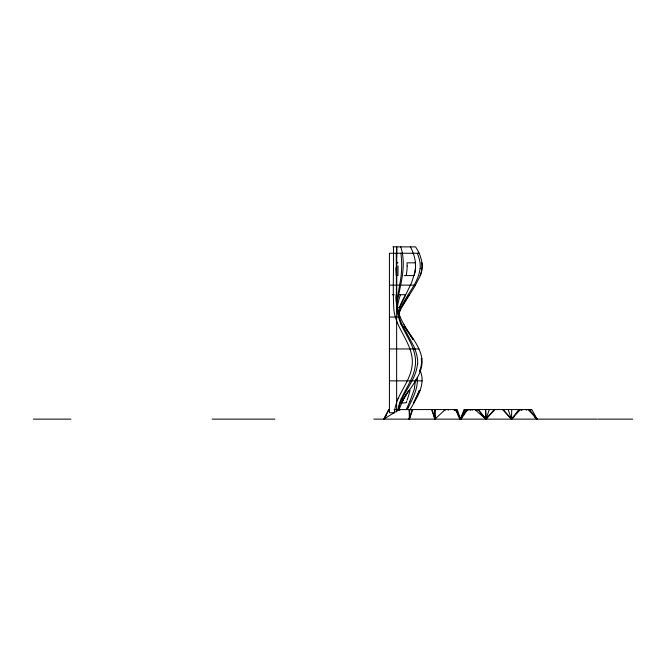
<?xml version="1.0" encoding="UTF-8"?>
<svg xmlns="http://www.w3.org/2000/svg" width="666" height="666" viewBox="0 0 666 666"><rect width="100%" height="100%" fill="white"/><g stroke="black" fill="none" stroke-linecap="round" stroke-linejoin="round"><path stroke-width="1" d="M393.448 246.87C393.881 267.199 392.732 287.579 393.756 307.875C394.572 326.831 410.647 340.642 412.254 359.315A31.66 31.66 0 0 1 412.146 365.301C410.814 377.655 402.963 387.754 398.06 398.801M396.636 411.954L396.636 246.87L396.428 297.111A116.159 116.159 0 0 0 396.628 304.287M396.636 246.87L396.636 249.259M396.611 257.634L396.636 249.259M407.134 266.009L407.051 262.82L415.393 262.82L415.542 266.009A34.124 34.124 0 0 1 414.96 272.061L411.571 282.775L399.5 307.476L396.478 307.476M414.918 348.951A57.251 57.251 0 0 0 413.752 346.162L401.515 323.426A55.27 55.27 0 0 1 399.101 317.049A63.853 63.853 0 0 1 396.495 301.898L396.253 253.246M409.407 418.531L409.399 419.13L408.749 418.531L409.399 419.13L412.754 409.565M409.423 417.932L409.648 409.565L434.657 409.565L434.881 417.932M396.586 286.347L396.636 304.287A61.472 61.472 0 0 0 401.082 324.7M419.863 370.105C425.291 381.019 419.846 392.882 414.21 402.447A146.886 146.886 0 0 1 409.149 411.039M434.94 418.531L434.915 419.13L435.597 418.531M434.973 417.932L435.081 415.542M435.331 410.156L435.356 409.565M397.444 307.476L397.86 304.287A58.849 58.849 0 0 1 399.683 297.119L400.441 294.722M396.953 303.088C400.424 284.64 406.809 265.609 400.757 246.87M417.457 364.102C416.292 377.106 407.517 387.429 402.056 398.801M420.055 268.456C418.564 281.635 409.207 291.833 403.146 303.088M409.565 418.531L409.399 419.13L409.14 409.565L394.056 409.565M409.732 417.932L412.096 409.565M407.109 400.191L408.899 394.597A75.008 75.008 0 0 0 410.015 390.426L408.508 390.418M406.693 401.39L406.352 402.381M399.25 409.465A62.354 62.354 0 0 1 403.846 398.776C410.622 386.888 421.661 376.148 422.152 361.713C421.595 347.311 410.672 336.513 403.937 324.625M474.85 409.565L485.955 419.13L489.319 409.565M406.21 402.78L399.458 403.18M459.482 418.531L460.439 419.13L464.011 409.565L485.705 409.565L485.955 419.13L485.298 418.531M399.8 306.685L400.757 304.287A78.288 78.288 0 0 1 402.406 300.699L405.519 294.697L398.443 294.722M409.981 401.207L414.319 389.177L415.526 379.662M400.682 307.284L401.598 307.476L414.81 286.338L420.288 275.682L421.661 270.895L422.152 266.009L421.661 261.014L420.288 256.044A40.102 40.102 0 0 0 415.526 246.878L392.973 246.87M401.39 403.18L402.788 400.391M401.248 398.801C406.152 387.754 414.002 377.655 415.334 365.301A31.66 31.66 0 0 0 415.451 359.315C414.485 346.495 406.36 335.997 401.257 324.625M401.465 403.18L402.689 400.591M408.499 407.209C412.912 397.827 418.381 387.995 417.249 377.272M459.49 418.531L460.439 419.13L465.251 409.565M399.725 410.156L399.084 409.565L383.874 419.13L388.703 409.565M414.71 400.391L416.741 396.37A68.307 68.307 0 0 0 419.405 390.426L420.08 390.418M415.884 398.176L416.783 396.37A68.423 68.423 0 0 0 419.347 390.426M402.714 400.391L402.988 399.991A76.507 76.507 0 0 1 405.736 395.221L408.358 391.025M415.268 399.384L415.576 398.784M402.813 400.191L402.922 399.991A75.583 75.583 0 0 1 405.669 395.221L406.793 393.423M414.327 401.182L413.869 401.981M413.761 402.181L413.253 403.18L413.777 403.18M384.79 418.531L383.874 419.13L389.027 409.565M459.64 418.531L460.439 419.13L463.078 414.943M466.1 410.156L466.475 409.565M407.242 392.823L407.634 392.224M458.008 415.542L460.439 419.13L463.161 414.943M466.275 410.156L466.666 409.565M408.425 391.025L408.757 390.418M408.474 295.887L405.369 300.691A84.549 84.549 0 0 0 403.246 304.287M408.857 295.313L409.257 294.722L408.266 294.722M383.874 419.13L386.705 414.943M461.38 418.531L460.439 419.13L460.056 418.531L460.439 419.13L467.033 409.565M455.286 409.565L460.439 419.13L467.782 409.565M518.881 409.565L511.48 419.13L502.547 409.565M455.952 409.565L460.439 419.13L461.846 417.341M467.499 410.156L467.973 409.565M445.229 409.565L434.915 419.13L435.173 409.565L457.309 409.565L460.439 419.13L462.995 416.142M463.511 415.542L464.019 414.943M468.115 410.156L468.631 409.565M494.888 409.565L485.955 419.13L485.372 418.531L485.955 419.13L494.23 409.565M520.412 409.565L511.48 419.13L503.205 409.565M435.531 418.531L434.915 419.13L431.551 409.565M444.205 410.156L444.83 409.565M461.222 418.531L460.439 419.13L461.063 418.531M469.913 410.156L470.546 409.565M512.121 418.531L511.48 419.13L508.116 409.565M521.145 410.156L521.786 409.565M460.439 419.13L462.479 417.341M470.637 410.156L471.32 409.565M445.129 410.156L445.812 409.565M514.21 416.741L511.48 419.13L511.729 409.565L531.843 409.565L536.996 419.13L536.047 418.531M521.728 410.156L522.419 409.565M472.269 410.156L473.06 409.565M419.155 253.246L389.427 253.246L389.427 412.754L393.539 412.754M396.611 262.82L398.043 262.82M421.17 262.82L421.953 262.82A25.491 25.491 0 0 1 422.161 266.009A28.188 28.188 0 0 1 420.279 275.558L419.946 275.582M396.27 275.582L395.937 267.799M396.628 275.582L397.96 275.582L398.068 266.009M404.22 275.582L414.152 275.582A36.547 36.547 0 0 0 415.576 266.009M389.427 285.148L396.395 285.148M415.534 285.148L396.636 285.148L396.611 261.222M392.291 294.722L394.205 294.722M396.362 294.722L396.478 295.321A57.184 57.184 0 0 0 396.453 304.295A54.887 54.887 0 0 0 404.062 324.542M389.427 317.049L400.133 317.049M402.772 326.623L405.095 326.623M413.528 339.377L412.903 339.377L411.888 337.787M389.427 348.951L418.956 348.951M421.911 358.524L421.262 358.524A24.118 24.118 0 0 1 421.486 361.713M419.663 371.278L420.304 371.278M389.427 380.852L422.152 380.852M486.213 409.565L511.222 409.565M33.3 419.13L70.912 419.13M212.154 419.13L274.867 419.13M373.784 419.13L597.161 419.13M598.06 419.13L632.7 419.13M447.652 409.565L448.451 410.156M525.949 409.565L526.639 410.156M534.232 416.741L536.996 419.13L534.573 415.542M475.358 409.565L476.015 410.156M475.69 409.565L476.332 410.156M399.275 409.565L399.908 410.156M476.115 409.565L476.731 410.156M481.035 414.344L485.955 419.13L485.93 418.531M476.656 409.565L477.239 410.156M528.063 409.565L536.996 419.13L529.478 409.565M477.705 409.565L478.221 410.156M479.254 411.355L480.802 413.153M481.318 413.752L485.955 419.13L478.379 409.565M478.263 409.565L478.737 410.156M485.472 418.531L485.955 419.13M530.536 409.565L530.935 410.156M453.971 409.565L454.378 410.156M408.366 332.201L413.07 339.377M408.774 333L406.31 329.012A121.021 121.021 0 0 1 404.828 326.623M409.299 333.799L411.38 336.988M408.258 332.201L406.71 329.812M454.212 409.565L454.595 410.156M459.265 417.341L459.657 417.932L459.307 417.341M454.395 409.565L454.77 410.156M406.202 329.012L404.72 326.623M432.217 409.565L434.915 419.13L434.898 418.531M397.186 307.476L396.661 304.287A66.583 66.583 0 0 1 396.17 297.71L396.112 294.722M396.961 307.476L396.603 305.086M415.343 262.321L415.542 266.009M485.514 409.565L485.789 415.542M485.847 416.741L485.905 417.932M394.205 413.095A58.183 58.183 0 0 1 397.968 398.767M400.924 253.222A95.604 95.604 0 0 1 399.575 285.14L396.645 303.097A43.956 43.956 0 0 0 396.786 307.883M397.361 311.463A40.609 40.609 0 0 1 396.553 303.088M414.801 349.001A35.698 35.698 0 0 1 417.69 364.111M421.561 361.713A28.813 28.813 0 0 1 419.605 371.262M398.351 409.548A59.732 59.732 0 0 1 401.973 398.759M407.159 266.009A54.337 54.337 0 0 1 406.177 275.574M417.291 253.305A32.8 32.8 0 0 1 420.238 268.465M398.693 313.062A57.759 57.759 0 0 1 403.205 303.122M397.968 312.67A42.149 42.149 0 0 1 399.916 306.735M398.568 315.06A56.96 56.96 0 0 1 403.305 304.32M408.499 407.209A115.326 115.326 0 0 1 407.251 409.598M397.76 410.706A58.183 58.183 0 0 1 401.157 398.767M410.431 246.903A43.365 43.365 0 0 1 415.393 262.312M409.881 401.173A121.687 121.687 0 0 1 406.077 409.74"/></g></svg>
